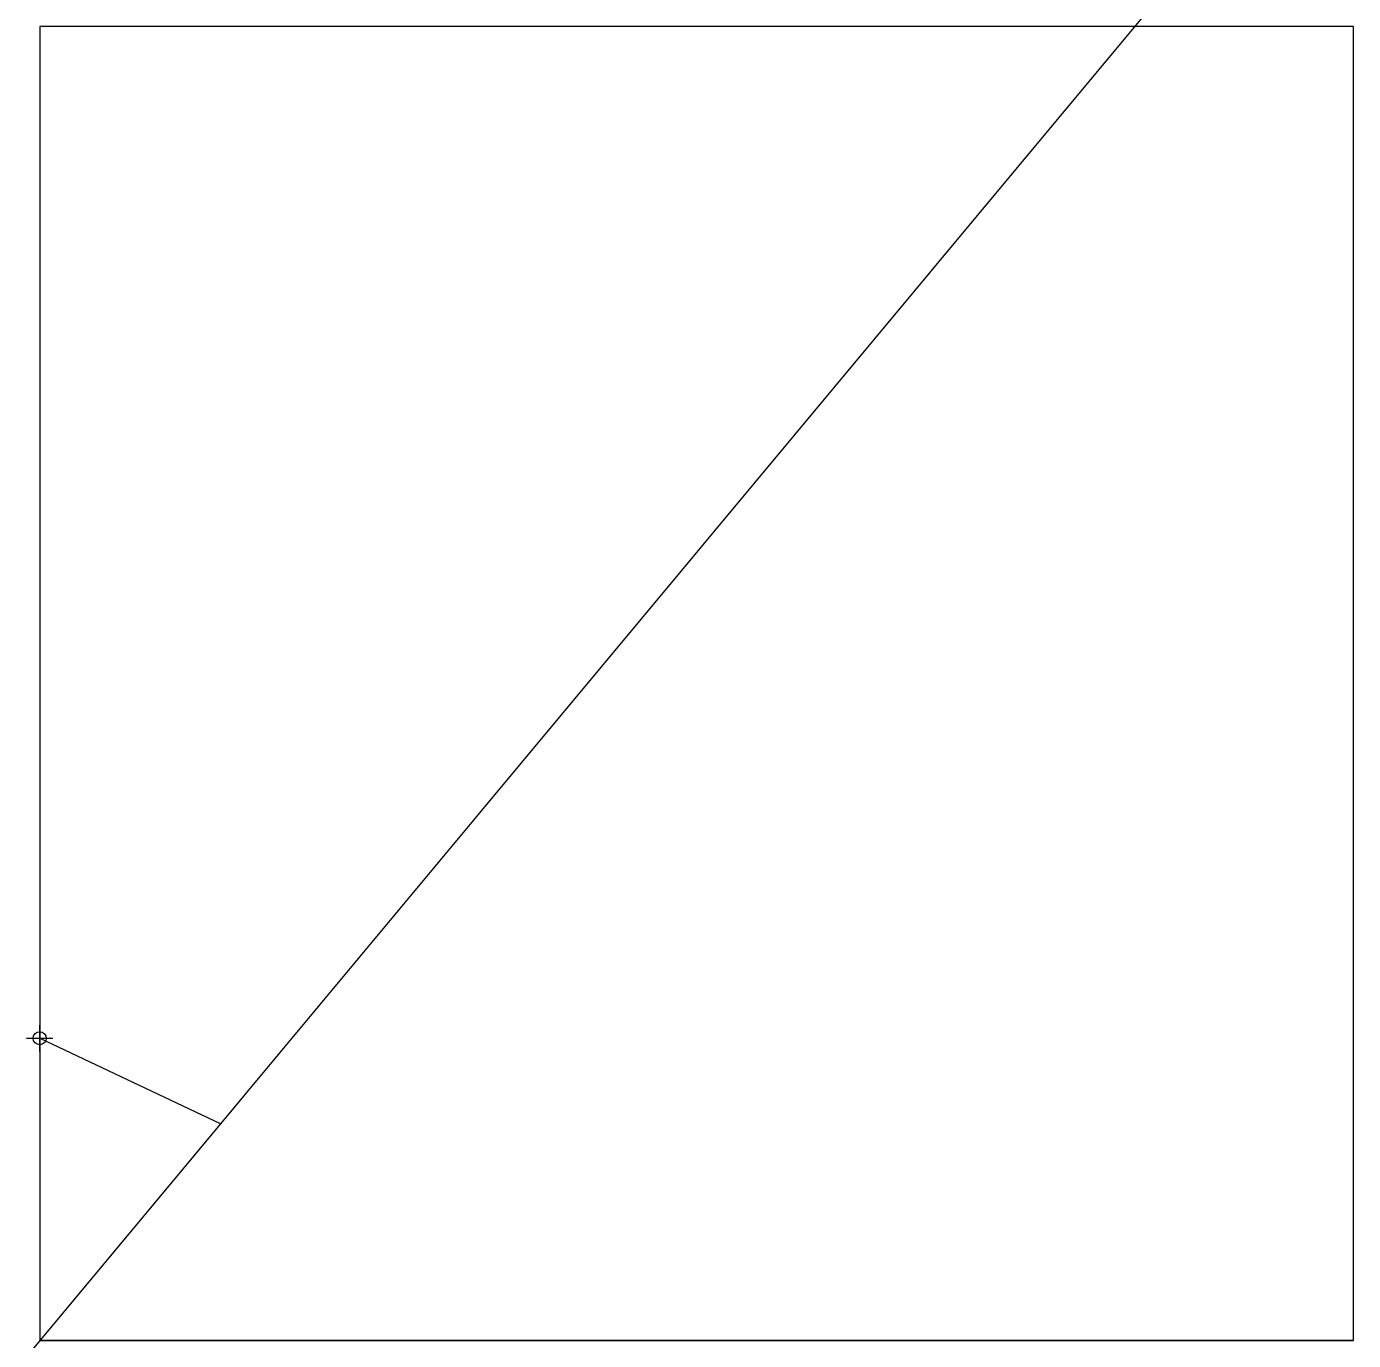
# Model space of a CAD drawing. Header units: millimetres. Extents: x -1 to 100, y 0 to 100.
import ezdxf

# ---------------------------------------------------------------- set-up
doc = ezdxf.new("R2010")
doc.units = ezdxf.units.MM
doc.header["$PDMODE"] = 34

msp = doc.modelspace()

# ---------------------------------------------------------------- linework, layer by layer
at = {"color": 3}
for p, q in [((100, 100), (0, 100)), ((0, 100), (0, 0)), ((100, 0), (100, 100)), ((0, 0), (100, 0))]:
    msp.add_line(p, q, dxfattribs=at)
msp.add_line((0, 23, 15), (13.75, 16.5, 21.62))
at = {"color": 1}
for p, q in [((0, 0), (100, 0)), ((100, 0, 100), (0, 0, 100)), ((0, 0, 100), (0, 0)), ((100, 0), (100, 0, 100))]:
    msp.add_line(p, q, dxfattribs=at)
msp.add_xline((20, 24, 16), (-0.5547, -0.66564, 0.49923))
msp.add_point((0, 23, 15))

doc.saveas('drawing.dxf')
